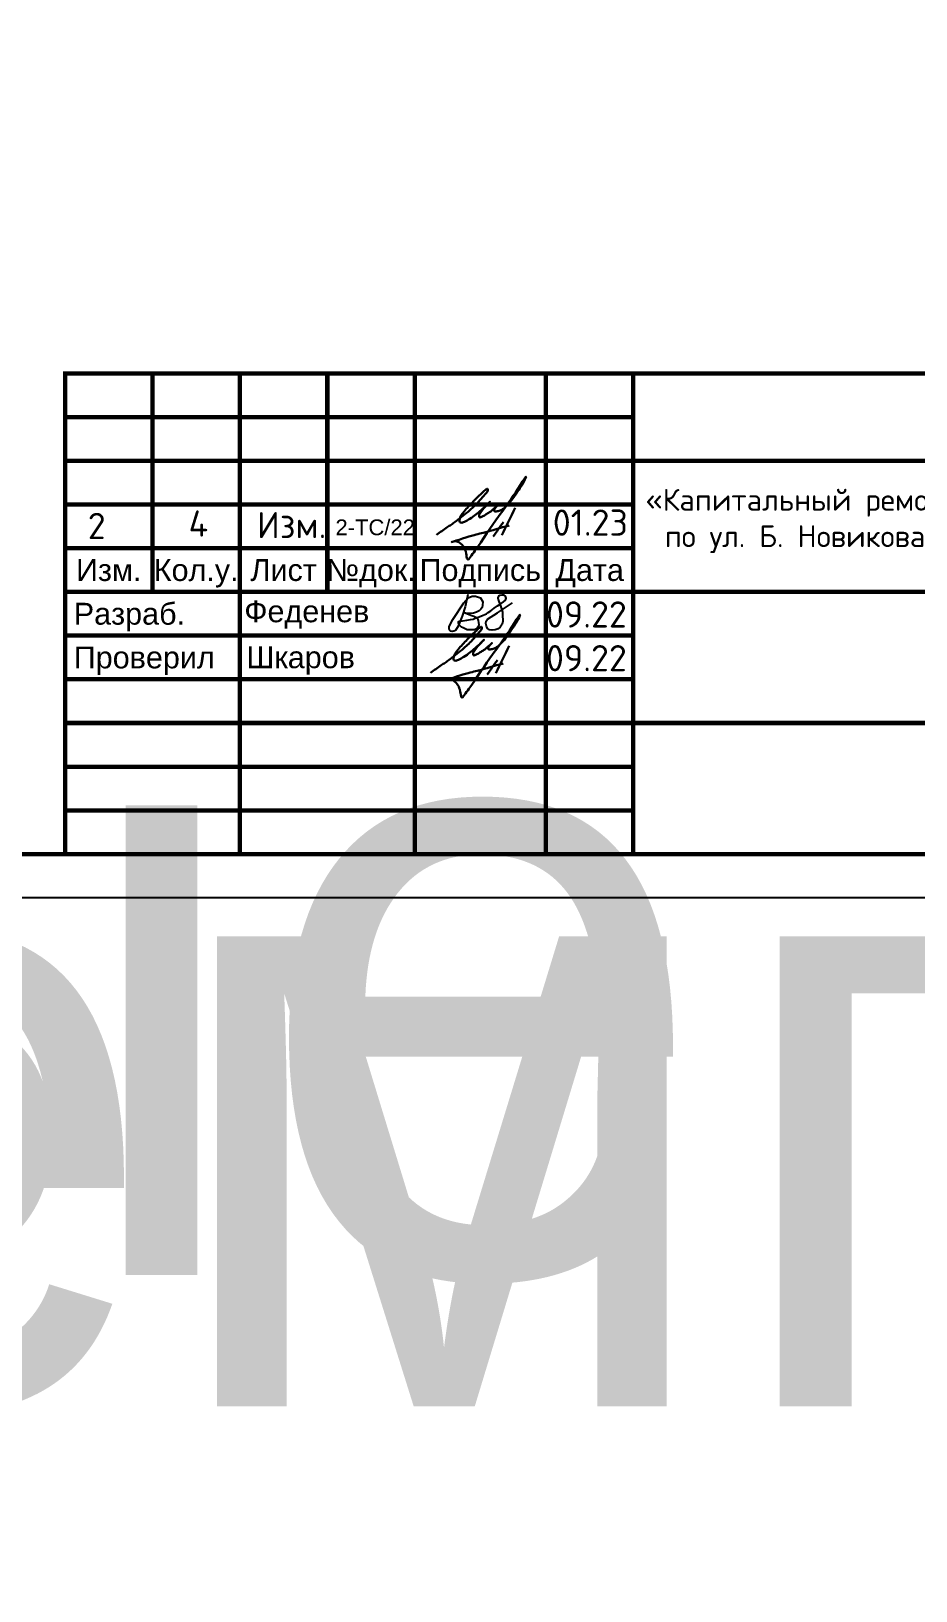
# Model space of a CAD drawing. Header units: millimetres. Extents: x 1990 to 8783, y 397 to 3825.
# Drawn here: x 5984.1 to 6085.3, y 1095.7 to 1274.2 of the extents above; entities that cross this region are included whole.
import ezdxf
from ezdxf.enums import TextEntityAlignment as Align

# ---------------------------------------------------------------- set-up
doc = ezdxf.new("R2018")
doc.units = ezdxf.units.MM
doc.layers.add('Размерный', color=4, linetype='Continuous', lineweight=30)
doc.layers.add('Размеры на чертеже', color=250, linetype='Continuous', lineweight=25)
doc.layers.add('рамка', color=7, linetype='Continuous')
doc.styles.add('-ISOCPEUR-', font='isocpeur.ttf')
doc.styles.get("Standard").update_dxf_attribs({"font": 'arial.ttf'})

# ---------------------------------------------------------------- blocks, each defined once
blk = doc.blocks.new('*U368')
blk.add_lwpolyline([(0, 0), (420, 0), (420, -297), (0, -297)], close=True)
at = {"const_width": 0.5}
blk.add_lwpolyline([(20, -5), (415, -5), (415, -292), (20, -292)], close=True, dxfattribs=at)
for points in [[(230, -292), (230, -237), (415, -237)], [(240, -237), (240, -262)], [(250, -237), (250, -292)], [(260, -237), (260, -262)], [(270, -237), (270, -292)], [(285, -237), (285, -292)], [(295, -237), (295, -292)], [(230, -242), (295, -242)], [(230, -247), (295, -247)], [(295, -247), (415, -247)], [(230, -252), (295, -252)], [(230, -257), (295, -257)], [(230, -262), (415, -262)], [(230, -267), (295, -267)], [(230, -272), (295, -272)], [(230, -277), (295, -277)], [(295, -277), (415, -277)], [(230, -282), (295, -282)], [(230, -287), (295, -287)]]:
    blk.add_lwpolyline(points, dxfattribs=at)
for s, p in [('Изм.', (235, -259.5)), ('Кол.у.', (245, -259.5)), ('Лист', (255, -259.5)), ('№док.', (265, -259.5)), ('Подпись', (277.5, -259.5)), ('Дата', (290, -259.5))]:
    blk.add_text(s, height=2.5).set_placement(p, align=Align.MIDDLE_CENTER)
for s, p in [('Разраб.', (231, -264.5)), ('Проверил', (231, -269.5))]:
    blk.add_text(s, height=2.5).set_placement(p, align=Align.MIDDLE_LEFT)
at = {"insert": (353.34, -255.97), "char_height": 2.5, "width": 124.3112, "attachment_point": 5, "style": '-ISOCPEUR-'}
blk.add_mtext('\\pxi1.28618;{\\C7;«Капитальный ремонт (реконструкция) тепловых сетей от УП у ж/д №26 по ул. Б. Новикова до ТК-8018 ул. Расплетина, д 7 в ГО г. Рыбинск Ярославской области».}', dxfattribs=at)
blk.add_attdef('РАЗРАБОТАЛ', text='', height=2.5).set_placement((250.5, -264.22), align=Align.MIDDLE_LEFT)
at = {"flags": 8}
for tag, height, p in [('ДАТА', 2.5, (290.07, -264.4)), ('ЛИСТ', 3, (386.39, -271.92)), ('ЛИСТОВ', 3, (403.89, -271.92))]:
    blk.add_attdef(tag, text='', height=height, dxfattribs=at).set_placement(p, align=Align.MIDDLE_CENTER)
blk.add_attdef('ПРОВЕРИЛ', (250.75, -270.73), '', height=2.5)
at = {"lineweight": 30, "flags": 104}
for tag, p in [('ТЕПЛОВЫЕ_СЕТИ', (330, -269.5)), ('ИМЯ_ЧЕРТЕЖА', (330, -284.5))]:
    blk.add_attdef(tag, text='', height=3, dxfattribs=at).set_placement(p, align=Align.MIDDLE_CENTER)
at = {"style": '-ISOCPEUR-', "flags": 8}
blk.add_attdef('ФОРМАТ', text='', height=3, dxfattribs=at).set_placement((380.97, -294.75), align=Align.MIDDLE_CENTER)
blk = doc.blocks.new('подпись')
at = {"lineweight": 30}
for points in [[(-0.82, -1.23), (-0.21, -0.8), (0.43, -0.36), (0.86, -0.08), (1.32, 0.25), (2, 0.77), (2.8, 1.4), (3.27, 1.83), (3.84, 2.36), (4.46, 3.07), (5.01, 3.73), (5.08, 3.95), (5.01, 4.03), (4.91, 4), (4.76, 3.88), (4.33, 3.49), (3.4, 2.58), (2.34, 1.43), (1.83, 0.48), (1.87, 0.23), (1.99, 0.16), (2.17, 0.16), (2.41, 0.25), (3.02, 0.6), (3.71, 1.09), (4.34, 1.62), (5.32, 2.55), (4.75, 1.98), (4.27, 1.36), (4.08, 1.05), (4.07, 0.85), (4.11, 0.78), (4.25, 0.78), (4.42, 0.84), (4.78, 1.05), (5.16, 1.3), (5.47, 1.51), (5.72, 1.73), (6.05, 1.99), (6.23, 2.18), (5.94, 1.88), (5.8, 1.63), (5.8, 1.5), (5.89, 1.44), (6.13, 1.46), (6.57, 1.6), (6.9, 1.79), (7.5, 2.39), (8.04, 3.08), (8.61, 3.92), (9.15, 4.76), (9.43, 5.33), (8, 3.26), (6.29, 0.88), (3.58, -3.07), (3.05, -3.8), (2.85, -4.05), (2.49, -2.98), (2.12, -2.39), (1.3, -1.96), (1.02, -2.03), (2.91, -1.44), (4.7, -0.96), (7.51, -0.15)], [(8.19, 1.85), (6.68, -1.27)], [(6.86, 0.23), (5.67, -1.43)]]:
    blk.add_spline(points, degree=3, dxfattribs=at)
blk = doc.blocks.new('Подпись Леха')
at = {"layer": 'рамка'}
blk.add_blockref('подпись', (2.7, 0.11), dxfattribs=at)

msp = doc.modelspace()

# ---------------------------------------------------------------- linework, layer by layer
msp.add_lwpolyline([(6034.063, 1209.712), (6033.963, 1209.191), (6033.755, 1208.333), (6033.438, 1207.252), (6032.974, 1206.092), (6032.655, 1205.621), (6032.462, 1205.522), (6032.268, 1205.498), (6032.079, 1205.522), (6031.982, 1205.633), (6031.934, 1205.817), (6031.938, 1206.025), (6032.035, 1206.287), (6032.339, 1206.846), (6033.613, 1208.761), (6034.109, 1209.334), (6034.559, 1209.528), (6034.939, 1209.52), (6035.505, 1209.358), (6035.769, 1208.885), (6035.746, 1208.497), (6035.689, 1208.234), (6035.572, 1208.05), (6035.368, 1207.865), (6035.058, 1207.71), (6034.699, 1207.608), (6034.388, 1207.55), (6034.121, 1207.56), (6033.864, 1207.569), (6033.626, 1207.681), (6033.568, 1207.698), (6033.824, 1207.588), (6034.031, 1207.498), (6034.223, 1207.43), (6034.543, 1207.339), (6034.769, 1207.232), (6034.978, 1207.133), (6035.116, 1207.037), (6035.268, 1206.767), (6035.291, 1206.517), (6035.314, 1206.269), (6035.26, 1206.025), (6035.065, 1205.806), (6034.822, 1205.697), (6034.525, 1205.666), (6034.236, 1205.681), (6033.993, 1205.694), (6033.768, 1205.798), (6033.529, 1205.908), (6033.346, 1205.993), (6033.236, 1206.095), (6033.098, 1206.224), (6033.014, 1206.435), (6033.018, 1206.626), (6033.131, 1206.689), (6033.463, 1206.723), (6033.964, 1206.775), (6034.373, 1206.86), (6034.666, 1206.921), (6034.915, 1207.031), (6035.35, 1207.188), (6035.824, 1207.349), (6036.186, 1207.52), (6036.387, 1207.662), (6036.685, 1207.873), (6037.084, 1208.155), (6037.467, 1208.427), (6037.765, 1208.637), (6038.129, 1208.895), (6038.383, 1209.075), (6038.436, 1209.319), (6038.381, 1209.522), (6038.209, 1209.632), (6037.959, 1209.647), (6037.709, 1209.616), (6037.557, 1209.523), (6037.503, 1209.342), (6037.533, 1209.142), (6037.606, 1208.922), (6037.782, 1208.525), (6037.973, 1207.978), (6038.022, 1207.713), (6038.037, 1207.396), (6038.053, 1206.659), (6038.006, 1206.322), (6037.763, 1206.001), (6037.52, 1205.789), (6037.207, 1205.695), (6036.862, 1205.648), (6036.556, 1205.687), (6036.321, 1205.836), (6036.196, 1206.095), (6036.125, 1206.392), (6036.164, 1206.674), (6036.329, 1206.894), (6037.473, 1207.63), (6037.904, 1207.936), (6038.712, 1208.46), (6039.186, 1208.769)])

# ---------------------------------------------------------------- block references
for p in [(6028.589, 1217.677), (6027.904, 1201.887)]:
    msp.add_blockref('Подпись Леха', p)
at = {"layer": 'Размеры на чертеже', "lineweight": 90}
ref = msp.add_blockref('*U368', (5296.022, 1471.353), dxfattribs=at)
lines = msp.add_mtext('Маты демпфирующие', dxfattribs={"layer": '0', "insert": (5626.022, 1186.853), "char_height": 70, "attachment_point": 1})
ref.add_attrib('ИМЯ_ЧЕРТЕЖА', '', (5626.022, 1186.853), dxfattribs={"flags": 104}).embed_mtext(lines)
lines = msp.add_mtext('Тепловые сети', dxfattribs={"layer": '0', "insert": (5626.022, 1201.853), "char_height": 70, "attachment_point": 1})
ref.add_attrib('ТЕПЛОВЫЕ_СЕТИ', '', (5626.022, 1201.853), dxfattribs={"flags": 104}).embed_mtext(lines)
ref = msp.add_blockref('*U368', (5757.995, 1472.024), dxfattribs=at)
ref.add_attrib('РАЗРАБОТАЛ', 'Феденев', dxfattribs={"layer": '0', "height": 2.5}).set_placement((6008.496, 1207.799), align=Align.MIDDLE_LEFT)
ref.add_attrib('ПРОВЕРИЛ', 'Шкаров', (6008.744, 1201.294), dxfattribs={"layer": '0', "height": 2.5})

# ---------------------------------------------------------------- texts
at = {"layer": 'Размерный', "color": 0, "style": '-ISOCPEUR-'}
for s, p in [('2', (5990.593, 1216.068)), ('4', (6002.118, 1216.34)), ('Изм.', (6009.942, 1216.171)), ('01.23', (6043.782, 1216.451)), ('09.22', (6043.003, 1205.941)), ('09.22', (6043.003, 1200.941))]:
    msp.add_text(s, height=3, dxfattribs=at).set_placement(p)
at = {"layer": 'Размерный', "color": 0}
msp.add_text('2-ТС/22', height=1.8, dxfattribs=at).set_placement((6018.927, 1216.51))

doc.saveas('drawing.dxf')
